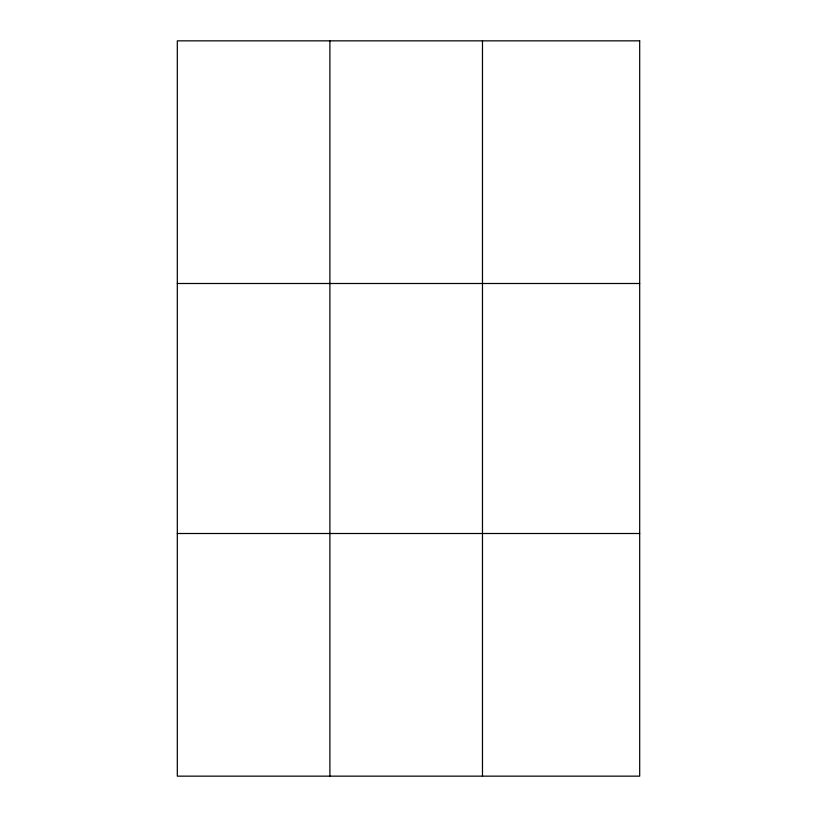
<?xml version="1.0" encoding="UTF-8"?>
<svg xmlns="http://www.w3.org/2000/svg" width="817" height="817" viewBox="0 0 817 817"><rect width="100%" height="100%" fill="white"/><g stroke="black" fill="none" stroke-linecap="round" stroke-linejoin="round"><path stroke-width="1.23" d="M329.894 40.85L329.894 776.15M482.479 40.85L482.479 776.15M177.309 283.499L639.691 283.499M177.309 533.501L639.691 533.501M639.691 40.85L639.691 776.15L177.309 776.15L177.309 40.85L639.691 40.85"/></g></svg>
